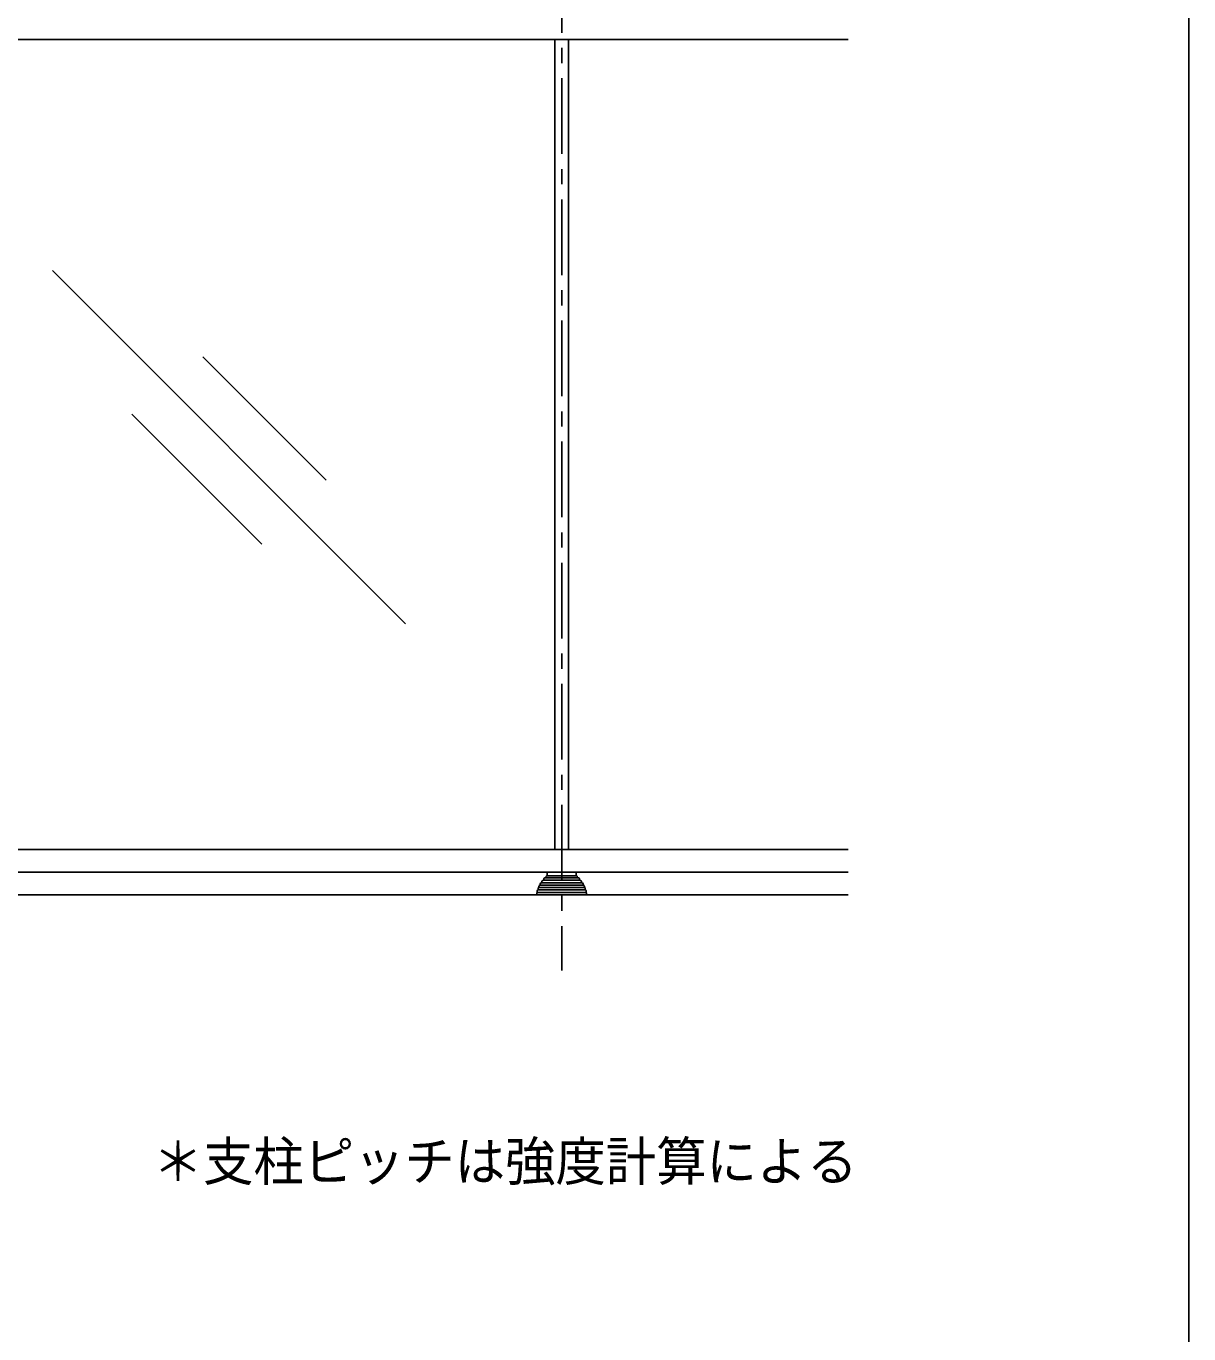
# Model space of a CAD drawing. Units: millimetres, scale not verified. Extents: x -1050 to 1050, y -742 to 742.
# Drawn here: x 606 to 990, y 0 to 431.9 of the extents above; entities that cross this region are included whole.
import ezdxf
from ezdxf.enums import TextEntityAlignment as Align

# ---------------------------------------------------------------- set-up
doc = ezdxf.new("R2010")
doc.units = ezdxf.units.MM
doc.header["$LTSCALE"] = 5
doc.linetypes.add('CHAIN1', pattern=[8, 5, -1, 1, -1])
doc.layers.add('0-9_文字', color=3, linetype='Continuous', lineweight=20)
doc.layers.add('1-5_図枠1_1', color=7, linetype='Continuous')
doc.layers.add('1-6_姿図', color=7, linetype='Continuous')
doc.styles.add('ＭＳ ゴシック', font='')
doc.styles.get('ＭＳ ゴシック').set_extended_font_data('MS Gothic')

msp = doc.modelspace()

# ---------------------------------------------------------------- linework, layer by layer
at = {"layer": '1-5_図枠1_1'}
msp.add_line((990, 682.5), (990, -707.5), dxfattribs=at)
at = {"layer": '1-6_姿図', "linetype": 'CHAIN1'}
msp.add_line((782.875, 614.666), (782.875, 120), dxfattribs=at)
at = {"layer": '1-6_姿図'}
for p, q in [((877.5, 427.5), (-80.875, 427.5)), ((780.625, 427.5), (780.625, 160)), ((785.125, 427.5), (785.125, 160)), ((731.288, 234.536), (614.684, 351.14)), ((705.055, 281.982), (664.39, 322.647)), ((683.842, 260.769), (640.917, 303.694)), ((572.875, 160), (877.5, 160)), ((572.875, 152.5), (877.5, 152.5)), ((778.125, 152.5), (778.125, 151.25)), ((778.125, 151.25), (782.875, 151.25)), ((787.625, 151.25), (782.875, 151.25)), ((787.625, 151.25), (787.625, 152.5)), ((775.062, 147.014), (775.062, 146.599)), ((775.38, 147.76), (775.38, 147.407)), ((775.38, 147.407), (782.875, 147.407)), ((775.783, 148.524), (775.783, 148.2)), ((775.783, 148.2), (782.875, 148.2)), ((776.235, 149.001), (782.875, 149.001)), ((776.299, 149.302), (776.299, 149.001)), ((776.757, 149.8), (782.875, 149.8)), ((776.948, 150.1), (776.948, 149.8)), ((777.402, 150.6), (782.875, 150.6)), ((777.625, 150.75), (777.625, 150.6)), ((788.348, 150.6), (782.875, 150.6)), ((788.993, 149.8), (782.875, 149.8)), ((789.515, 149.001), (782.875, 149.001)), ((789.967, 148.2), (782.875, 148.2)), ((790.37, 147.407), (782.875, 147.407)), ((788.125, 150.75), (788.125, 150.6)), ((788.802, 150.1), (788.802, 149.8)), ((789.451, 149.302), (789.451, 149.001)), ((789.967, 148.524), (789.967, 148.2)), ((790.37, 147.76), (790.37, 147.407)), ((790.688, 147.014), (790.688, 146.599)), ((-90, 145), (877.5, 145)), ((774.625, 145.482), (774.625, 145)), ((774.816, 146.311), (774.816, 145.8)), ((774.816, 145.8), (782.875, 145.8)), ((775.062, 146.6), (782.875, 146.6)), ((790.688, 146.6), (782.875, 146.6)), ((790.934, 145.8), (782.875, 145.8)), ((790.934, 146.311), (790.934, 145.8)), ((791.125, 145.482), (791.125, 145))]:
    msp.add_line(p, q, dxfattribs=at)
for centre, radius, start, end in [((778.125, 150.75), 0.5, 90, 180), ((787.625, 150.75), 0.5, 0, 90), ((775.431, 147.04), 0.37, 97.87545, 184.11221), ((775.795, 147.785), 0.415, 91.62275, 183.49063), ((776.248, 148.536), 0.466, 91.64474, 181.439), ((776.787, 149.312), 0.488, 86.57068, 181.25523), ((777.459, 150.089), 0.512, 86.56134, 178.79631), ((788.291, 150.089), 0.512, 1.20369, 93.43866), ((788.963, 149.312), 0.488, 358.74477, 93.42932), ((789.502, 148.536), 0.466, 358.561, 88.35526), ((789.955, 147.785), 0.415, 356.50937, 88.37725), ((790.319, 147.04), 0.37, 355.88779, 82.12455), ((774.989, 145.48), 0.364, 118.33625, 179.71056), ((775.119, 146.303), 0.303, 100.92102, 178.46143), ((790.631, 146.303), 0.303, 1.53857, 79.07898), ((790.761, 145.48), 0.364, 0.28944, 61.66375)]:
    msp.add_arc(centre, radius, start, end, dxfattribs=at)

# ---------------------------------------------------------------- texts
at = {"layer": '0-9_文字', "style": 'ＭＳ ゴシック', "width": 0.95}
msp.add_text('＊支柱ピッチは強度計算による', height=12.83, dxfattribs=at).set_placement((647.837, 46.733), align=Align.BOTTOM_LEFT)

doc.saveas('drawing.dxf')
